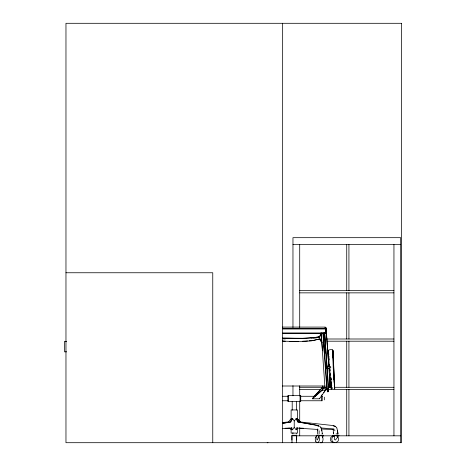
<?xml version="1.0" encoding="UTF-8"?>
<svg xmlns="http://www.w3.org/2000/svg" width="466" height="466" viewBox="0 0 466 466"><rect width="100%" height="100%" fill="white"/><g stroke="black" fill="none" stroke-linecap="round" stroke-linejoin="round"><path stroke-width="0.7" d="M319.076 433.852L319.181 430.794M329.398 366.363L328.081 350.682L328.262 352.704M333.423 432.629L333.382 433.852L333.272 430.246M325.722 333.219L325.728 331.827L325.728 333.272L282.78 333.272M292.864 433.852L292.951 432.629M317.433 433.852L317.765 430.031M333.324 356.962L332.835 350.193L334.582 388.306L334.093 380.39M323.008 388.528L322.35 389.838L312.523 398.139L312.523 398.791L319.513 398.791L326.503 388.743L326.503 387.764L323.008 387.764M326.503 388.528L323.736 392.605M322.787 386.122L322.46 387.654L314.416 396.583M288.058 422.382L291.332 418.451M324.843 385.732L324.971 387.764L321.15 332.823L319.618 337.629M291.658 419.872L292.531 418.451L294.227 420.967L294.227 427.299L292.531 429.809L291.658 428.499M296.9 428.499L296.026 429.809L294.227 427.299M323.008 386.017L322.46 387.328L313.938 396.502M322.379 437.83L323.445 435.273L316.67 435.273L316.944 439.997L317.492 439.857L319.513 435.273M320.899 333.184L319.402 337.302M312.523 398.791L322.35 390.164L323.008 388.743L323.008 385.877M282.379 423.443L290.784 421.946L292.531 418.451M282.687 423.314L290.347 421.946L292.205 418.451M315.581 437.236L316.892 435.71M322.134 442.152L322.676 441.168A3.483 2.091 -90 0 0 322.676 437.236L322.134 436.258A3.588 2.056 -90 0 0 320.602 435.71M296.359 429.809L297.448 428.062L296.685 427.625M294.227 420.967L296.359 418.451L298.211 421.946L318.418 425.551M321.15 332.823L321.697 339.271L319.513 338.998L321.913 342.656L321.697 339.271C317.591 338.333 313.42 341.496 309.005 340.774M329.887 367.994L327.045 368.21L326.94 366.247L329.34 366.136L330.872 367.121L329.666 368.321L327.045 368.542M291.879 427.625L291.553 428.062L282.297 428.703M321.202 395.925L322.466 394.265M317.765 442.7L319.076 441.168A3.483 2.091 -90 0 0 319.076 437.236L318.418 436.258M333.493 429.483L332.287 429.483M313.502 338.287L317.765 337.629L319.618 336.976L319.513 336.592L317.433 337.413M335.893 442.7L337.967 441.168A3.279 3.046 -90 0 0 337.967 437.236C336.802 435.168 333.574 435.203 332.398 437.236A3.425 3.361 -90 0 0 332.398 441.174L333.272 442.152L334.582 442.7M319.618 338.834C307.758 342.673 294.78 341.397 282.472 341.141M319.513 336.592C307.513 339.481 294.751 338.042 282.472 338.223M328.466 350.193C329.474 349.774 333.336 348.62 332.508 351.172M282.466 422.575L288.163 421.946M317.544 337.192L302.58 338.287L282.501 338.112M330.173 386.693L331.524 386.559L331.309 382.085M326.94 366.358L329.45 366.136L329.887 366.573M324.755 328.128L326.066 327.913L324.755 327.994M329.887 368.431L327.045 368.647L326.94 366.684M302.58 341.234L307.577 340.879M330.173 386.104L331.524 386.017M328.14 386.996L331.524 386.78L332.508 388.201L331.635 388.201M331.635 387.328L328.25 387.543L328.25 388.091M325.227 332.573L326.392 332.497L326.066 328.017M303.29 338.572L306.115 338.398M311.055 338.089L313.175 337.961M329.998 385.685L331.85 385.58M330.726 388.271L331.961 388.201M285.023 428.248L289.584 428.062L291.332 429.809M326.94 366.573L329.777 366.462M328.14 386.669L331.326 386.582M298.269 341.345L289.636 341.345M292.963 244.557L400.69 244.557M65.968 272.756L212.758 272.756L212.758 442.7M299.708 290.656L393.945 290.656M299.708 292.858L393.945 292.858M282.425 327.091L325.338 327.091L325.414 328.186M282.879 328.693L325.449 328.693L325.658 332.316M282.874 328.944L325.472 328.944M282.786 333.027L325.804 333.05M326.474 338.998L393.945 338.998M327.196 341.199L393.945 341.199M66.69 341.345L64.512 341.345L64.512 351.83L66.69 351.83M282.466 386.005L323.06 386.005M299.708 387.293L322.856 387.293M334.431 387.293L393.945 387.293M323.008 388.743L326.503 388.743M299.708 389.494L320.684 389.494M325.746 389.494L327.196 389.494M328.641 389.494L393.945 389.494M322.35 390.164L325.845 390.164M282.361 396.281L288.139 396.281M300.419 396.281L315.587 396.281M321.365 396.572L322.239 396.572M282.361 400.76L288.139 400.76M300.419 400.76L322.239 400.76L322.239 396.281L321.365 396.281L321.365 400.76M297.232 418.451L300.506 422.382M290.347 421.946L290.784 421.946M296.026 418.451L297.774 421.946L298.211 421.946M298.071 419.452L300.395 421.946M336.767 427.846L335.24 426.209L333.161 425.551L300.18 421.946M291.116 428.062L291.553 428.062L292.531 429.809M299.195 428.062L303.541 428.248M296.359 433.852L296.685 433.852M321.802 433.852L322.35 433.852M336.114 433.852L337.093 433.852M334.472 435.71L333.161 435.71L330.977 437.236A3.425 3.361 -90 0 0 330.977 441.174L333.161 442.7M292.963 435.821L317.066 435.821M319.239 435.821L320.684 435.821M322.856 435.821L332.98 435.821M338.77 435.821L400.69 435.821M321.429 429.023L332.508 429.483M320.608 427.922L333.93 428.936M282.443 338.765L285.326 338.939M297.011 428.062L318.092 429.483M282.501 341.03L285.326 341.234M297.774 421.946L318.092 425.551L319.181 426.209M333.161 425.877L335.24 426.425M317.655 425.877L318.528 426.425M319.839 426.209L321.26 428.062L322.46 433.852M316.892 442.7L315.581 441.168M332.887 350.682L333.528 359.694L333.872 376.732M332.835 429.483L333.272 430.031M320.119 339.737L321.913 342.656M331.378 384.013L331.687 388.417M328.25 388.528L328.25 388.417M317.329 428.936L317.765 430.794M296.359 418.451L296.9 419.872M331.413 385.143L331.705 389.075L331.576 387.869M336.877 428.062L338.188 433.852M334.582 429.704L334.908 430.794M328.175 351.719L328.105 350.7L328.466 354.999M331.472 385.469L331.198 381.864M321.365 428.394L321.913 430.794M326.066 327.913L328.815 366.794M330.103 385.143L329.887 382.737M328.78 356.513L328.303 353.193M328.792 354.777L328.466 350.083M328.746 356.589L328.355 353.467M337.314 430.794L337.751 433.852M329.998 384.048L330.103 385.58M334.256 388.091L334.367 388.964M329.887 382.301L329.777 380.442M329.34 374.984L329.998 383.396L328.903 368.064M330.103 384.922L329.887 382.19L330.213 386.454M328.466 386.559L324.645 332.608L328.466 391.801L328.303 389.716M329.538 367.773L331.472 386.454M329.561 364.406L329.701 365.827M330.487 373.656L330.627 375.078M330.912 377.926L331.128 380.064M330.72 377.536L330.924 379.627M330.056 369.253L330.19 370.668M330.872 377.769L331.076 379.901M333.056 353.141L333.376 358.389M328.792 356.088L329.124 360.02M334.035 379.569L334.419 384.374M328.542 356.379L328.757 360.02M329.753 385.58L329.672 384.444M332.724 354.451L333.708 379.679M332.398 349.756L332.724 353.793M325.449 328.693L325.396 328.006L325.419 328.326M322.897 332.718L326.718 387.654M332.945 356.636L333.056 358.057M334.53 386.232L334.745 388.801L333.429 359.816M332.887 350.193L333.202 354.562M326.392 332.497L328.687 364.715M321.86 342.219L322.466 350.735M324.319 332.718L325.734 353.141M328.355 354.614L328.413 355.436M329.777 381.101L330.213 387.328M325.513 329.544L325.693 332.654M327.167 388.434L327.377 391.912L323.223 332.823L324.319 352.593M331.198 382.137L331.25 383.285M333.429 372.153L333.475 373.592M333.429 371.798L333.615 377.489M334.472 435.273L334.53 439.589L335.479 440.032L339.062 435.273L332.945 435.273L332.945 436.654M400.69 442.7L400.69 237.677L292.963 237.677L292.963 327.464M393.945 244.557L393.945 435.821M348.929 244.557L348.929 290.656M348.929 292.858L348.929 338.998M348.929 341.199L348.929 387.293M348.929 389.494L348.929 435.821M346.727 244.557L346.727 290.656M346.727 292.858L346.727 338.998M346.727 341.199L346.727 387.293M346.727 389.494L346.727 435.821M337.53 434.836L337.53 435.273M333.219 354.23L333.219 355.104M324.319 397.154L324.319 399.886M319.513 398.139L319.513 398.791M317.981 434.836L317.981 435.273M300.069 395.628L300.069 401.412M299.708 244.557L299.708 327.464M299.708 385.854L299.708 396.007M299.708 401.075L299.708 421.346M299.708 427.858L299.708 435.821M297.448 420.967L297.448 409.934L291.116 409.934L291.116 420.967M297.448 428.021L297.448 433.089L291.116 433.089L291.116 428.021M296.685 440.032L296.685 435.273L291.879 435.273L291.879 440.044M296.574 435.71L296.574 442.7M296.359 401.412L296.359 410.15M292.963 385.638L292.963 395.82M292.205 401.412L292.205 410.15M291.99 435.71L291.99 442.7M288.495 395.628L288.495 401.412M282.658 23.3L282.658 442.7M267.962 442.7A3.588 2.056 -90 0 1 267.193 442.7M315.628 441.168A3.483 2.091 -90 0 1 315.628 437.236M322.134 442.217A3.588 2.056 -90 0 1 320.602 442.764M325.449 327.307L325.39 327.837L325.449 327.307M401.488 23.3L65.968 23.3L65.968 442.7L401.488 442.7L401.488 23.3M300.727 395.628L287.837 395.628L287.837 401.412L300.727 401.412L300.727 395.628"/></g></svg>
